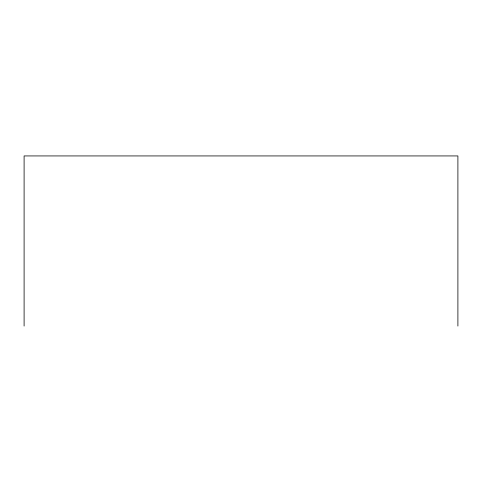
<?xml version="1.0" encoding="UTF-8"?>
<svg xmlns="http://www.w3.org/2000/svg" width="482" height="482" viewBox="0 0 482 482"><rect width="100%" height="100%" fill="white"/><g stroke="black" fill="none" stroke-linecap="round" stroke-linejoin="round"><path stroke-width="0.72" d="M457.9 326.067L457.9 155.933L24.1 155.933L24.1 326.067"/></g></svg>
